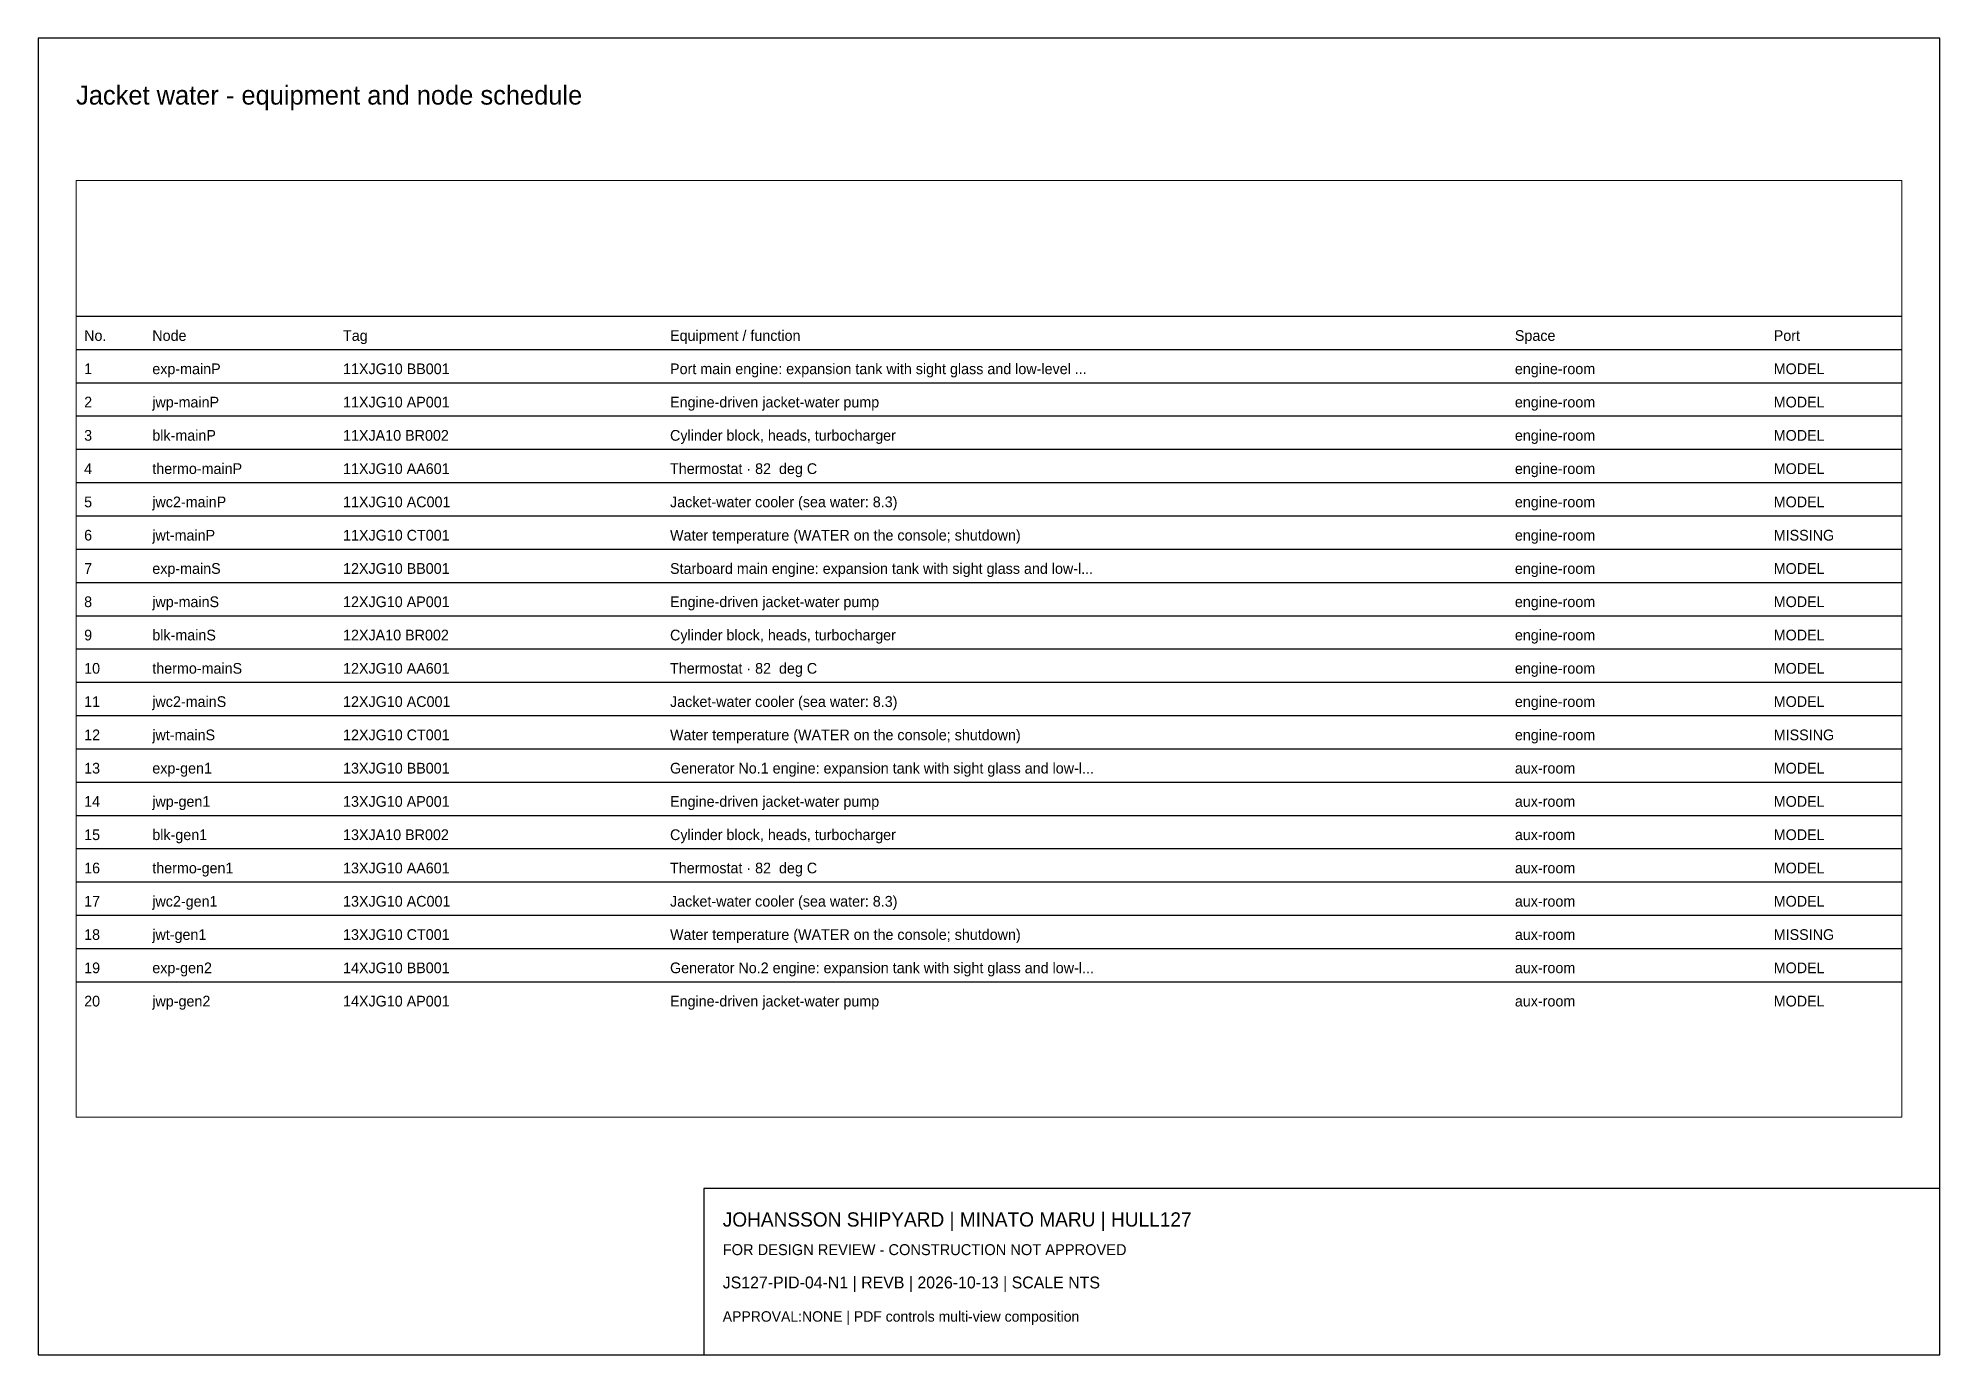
# Paper-space layout 'Layout1' of a CAD drawing. Header units: millimetres. Extents: x 10 to 410, y 10 to 287.
# The model-space entities are those that its viewports show. They can reach past a viewport. Long polylines and large blocks are cut down to what shows.
import ezdxf

# ---------------------------------------------------------------- set-up
doc = ezdxf.new("R2010")
doc.units = ezdxf.units.MM
doc.layers.add('ANNOTATION', color=7, linetype='Continuous')
doc.layers.add('GEOMETRY', color=7, linetype='Continuous')

msp = doc.modelspace()

# ---------------------------------------------------------------- linework, layer by layer
at = {"layer": 'GEOMETRY'}
for p, q in [((18, 249), (402, 249)), ((18, 242), (402, 242)), ((18, 235), (402, 235)), ((18, 228), (402, 228)), ((18, 221), (402, 221)), ((18, 214), (402, 214)), ((18, 207), (402, 207)), ((18, 200), (402, 200)), ((18, 193), (402, 193)), ((18, 186), (402, 186)), ((18, 179), (402, 179)), ((18, 172), (402, 172)), ((18, 165), (402, 165)), ((18, 158), (402, 158)), ((18, 151), (402, 151)), ((18, 144), (402, 144)), ((18, 137), (402, 137)), ((18, 130), (402, 130)), ((18, 123), (402, 123)), ((18, 116), (402, 116)), ((18, 109), (402, 109))]:
    msp.add_line(p, q, dxfattribs=at)

# ---------------------------------------------------------------- texts
at = {"layer": 'ANNOTATION'}
for s, p in [('No.', (19.7, 243.8)), ('Node', (34.03, 243.8)), ('Tag', (74.15, 243.8)), ('Equipment / function', (142.92, 243.8)), ('Space', (320.6, 243.8)), ('Port', (375.04, 243.8)), ('1', (19.7, 236.8)), ('exp-mainP', (34.03, 236.8)), ('11XJG10 BB001', (74.15, 236.8)), ('Port main engine: expansion tank with sight glass and low-level ...', (142.92, 236.8)), ('engine-room', (320.6, 236.8)), ('MODEL', (375.04, 236.8)), ('2', (19.7, 229.8)), ('jwp-mainP', (34.03, 229.8)), ('11XJG10 AP001', (74.15, 229.8)), ('Engine-driven jacket-water pump', (142.92, 229.8)), ('engine-room', (320.6, 229.8)), ('MODEL', (375.04, 229.8)), ('3', (19.7, 222.8)), ('blk-mainP', (34.03, 222.8)), ('11XJA10 BR002', (74.15, 222.8)), ('Cylinder block, heads, turbocharger', (142.92, 222.8)), ('engine-room', (320.6, 222.8)), ('MODEL', (375.04, 222.8)), ('4', (19.7, 215.8)), ('thermo-mainP', (34.03, 215.8)), ('11XJG10 AA601', (74.15, 215.8)), ('Thermostat · 82  deg C', (142.92, 215.8)), ('engine-room', (320.6, 215.8)), ('MODEL', (375.04, 215.8)), ('5', (19.7, 208.8)), ('jwc2-mainP', (34.03, 208.8)), ('11XJG10 AC001', (74.15, 208.8)), ('Jacket-water cooler (sea water: 8.3)', (142.92, 208.8)), ('engine-room', (320.6, 208.8)), ('MODEL', (375.04, 208.8)), ('6', (19.7, 201.8)), ('jwt-mainP', (34.03, 201.8)), ('11XJG10 CT001', (74.15, 201.8)), ('Water temperature (WATER on the console; shutdown)', (142.92, 201.8)), ('engine-room', (320.6, 201.8)), ('MISSING', (375.04, 201.8)), ('7', (19.7, 194.8)), ('exp-mainS', (34.03, 194.8)), ('12XJG10 BB001', (74.15, 194.8)), ('Starboard main engine: expansion tank with sight glass and low-l...', (142.92, 194.8)), ('engine-room', (320.6, 194.8)), ('MODEL', (375.04, 194.8)), ('8', (19.7, 187.8)), ('jwp-mainS', (34.03, 187.8)), ('12XJG10 AP001', (74.15, 187.8)), ('Engine-driven jacket-water pump', (142.92, 187.8)), ('engine-room', (320.6, 187.8)), ('MODEL', (375.04, 187.8)), ('9', (19.7, 180.8)), ('blk-mainS', (34.03, 180.8)), ('12XJA10 BR002', (74.15, 180.8)), ('Cylinder block, heads, turbocharger', (142.92, 180.8)), ('engine-room', (320.6, 180.8)), ('MODEL', (375.04, 180.8)), ('10', (19.7, 173.8)), ('thermo-mainS', (34.03, 173.8)), ('12XJG10 AA601', (74.15, 173.8)), ('Thermostat · 82  deg C', (142.92, 173.8)), ('engine-room', (320.6, 173.8)), ('MODEL', (375.04, 173.8)), ('11', (19.7, 166.8)), ('jwc2-mainS', (34.03, 166.8)), ('12XJG10 AC001', (74.15, 166.8)), ('Jacket-water cooler (sea water: 8.3)', (142.92, 166.8)), ('engine-room', (320.6, 166.8)), ('MODEL', (375.04, 166.8)), ('12', (19.7, 159.8)), ('jwt-mainS', (34.03, 159.8)), ('12XJG10 CT001', (74.15, 159.8)), ('Water temperature (WATER on the console; shutdown)', (142.92, 159.8)), ('engine-room', (320.6, 159.8)), ('MISSING', (375.04, 159.8)), ('13', (19.7, 152.8)), ('exp-gen1', (34.03, 152.8)), ('13XJG10 BB001', (74.15, 152.8)), ('Generator No.1 engine: expansion tank with sight glass and low-l...', (142.92, 152.8)), ('aux-room', (320.6, 152.8)), ('MODEL', (375.04, 152.8)), ('14', (19.7, 145.8)), ('jwp-gen1', (34.03, 145.8)), ('13XJG10 AP001', (74.15, 145.8)), ('Engine-driven jacket-water pump', (142.92, 145.8)), ('MODEL', (375.04, 145.8)), ('aux-room', (320.6, 145.8)), ('15', (19.7, 138.8)), ('blk-gen1', (34.03, 138.8)), ('13XJA10 BR002', (74.15, 138.8)), ('Cylinder block, heads, turbocharger', (142.92, 138.8)), ('aux-room', (320.6, 138.8)), ('MODEL', (375.04, 138.8)), ('16', (19.7, 131.8)), ('thermo-gen1', (34.03, 131.8)), ('13XJG10 AA601', (74.15, 131.8)), ('Thermostat · 82  deg C', (142.92, 131.8)), ('aux-room', (320.6, 131.8)), ('MODEL', (375.04, 131.8)), ('17', (19.7, 124.8)), ('jwc2-gen1', (34.03, 124.8)), ('13XJG10 AC001', (74.15, 124.8)), ('Jacket-water cooler (sea water: 8.3)', (142.92, 124.8)), ('aux-room', (320.6, 124.8)), ('MODEL', (375.04, 124.8)), ('18', (19.7, 117.8)), ('jwt-gen1', (34.03, 117.8)), ('13XJG10 CT001', (74.15, 117.8)), ('Water temperature (WATER on the console; shutdown)', (142.92, 117.8)), ('MISSING', (375.04, 117.8)), ('aux-room', (320.6, 117.8)), ('19', (19.7, 110.8)), ('exp-gen2', (34.03, 110.8)), ('14XJG10 BB001', (74.15, 110.8)), ('Generator No.2 engine: expansion tank with sight glass and low-l...', (142.92, 110.8)), ('aux-room', (320.6, 110.8)), ('MODEL', (375.04, 110.8)), ('20', (19.7, 103.8)), ('jwp-gen2', (34.03, 103.8)), ('14XJG10 AP001', (74.15, 103.8)), ('Engine-driven jacket-water pump', (142.92, 103.8)), ('aux-room', (320.6, 103.8)), ('MODEL', (375.04, 103.8))]:
    msp.add_text(s, height=2.25, dxfattribs=at).set_placement(p)

psp = doc.layouts.get("Layout1")

# ---------------------------------------------------------------- linework, layer by layer
for points in [[(10, 10), (410, 10), (410, 287), (10, 287)], [(150, 10), (410, 10), (410, 45), (150, 45)]]:
    psp.add_lwpolyline(points, close=True)

# ---------------------------------------------------------------- texts
for s, height, p in [('Jacket water - equipment and node schedule', 4, (18, 273)), ('JOHANSSON SHIPYARD | MINATO MARU | HULL127', 3, (154, 37)), ('FOR DESIGN REVIEW - CONSTRUCTION NOT APPROVED', 2.3, (154, 31)), ('JS127-PID-04-N1 | REVB | 2026-10-13 | SCALE NTS', 2.5, (154, 24)), ('APPROVAL:NONE | PDF controls multi-view composition', 2.2, (154, 17))]:
    psp.add_text(s, height=height).set_placement(p)

# ---------------------------------------------------------------- viewports
at = {"layer": 'VIEWPORTS'}
psp.add_viewport(center=(210, 158.5), size=(384, 197), view_center_point=(210, 179), view_height=197, dxfattribs=at)

doc.saveas('drawing.dxf')
